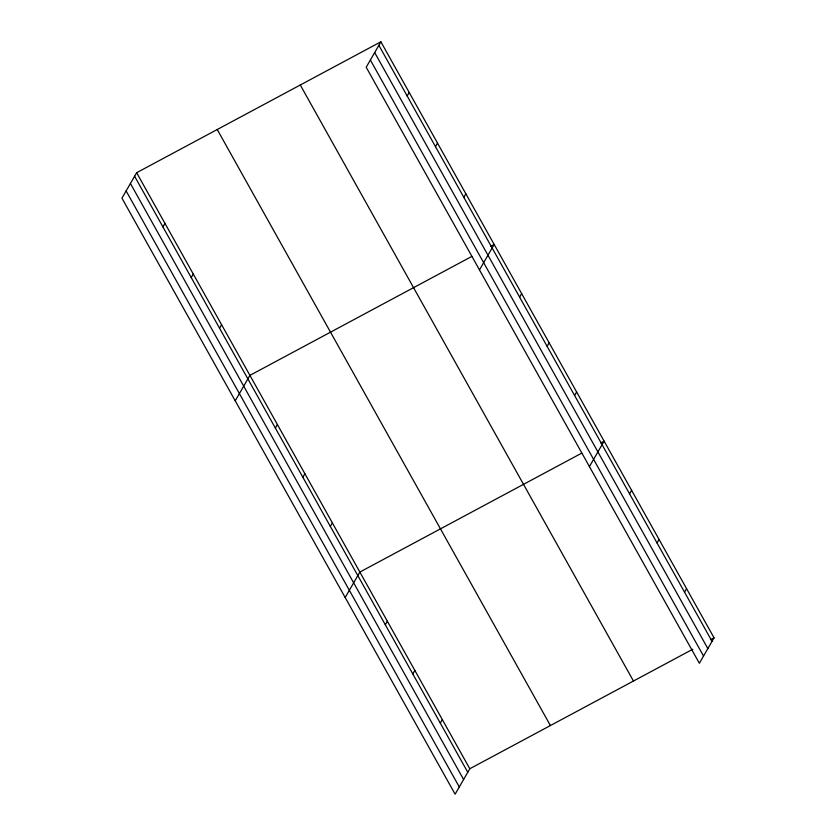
<?xml version="1.0" encoding="UTF-8"?>
<svg xmlns="http://www.w3.org/2000/svg" width="836" height="836" viewBox="0 0 836 836"><rect width="100%" height="100%" fill="white"/><g stroke="black" fill="none" stroke-linecap="round" stroke-linejoin="round"><path stroke-width="1.25" d="M380.882 41.8L366.199 67.246L699.366 663.282L714.059 637.837L380.882 41.8L136.634 172.718L121.941 198.163L455.118 794.2L469.801 768.754L692.793 649.238M162.916 226.901L164.953 223.379M191.235 277.562L193.273 274.041M219.554 328.235L221.592 324.713M407.174 95.983L409.201 92.462M235.219 400.82L249.912 375.374L471.776 256.453M435.493 146.645L437.531 143.123M275.357 428.063L277.395 424.542M463.813 197.306L465.851 193.785M302.851 477.241L304.879 473.719M330.335 526.408L332.373 522.887M479.477 269.892L494.17 244.457L490.805 246.254M345.163 597.51L359.856 572.064L581.72 453.143M519.616 297.146L521.654 293.624M385.312 624.764L387.34 621.232M547.11 346.323L549.137 342.802M412.796 673.931L414.834 670.409M574.593 395.491L576.631 391.969M440.279 723.109L442.317 719.587M589.422 466.592L604.115 441.147L600.75 442.944M629.571 493.836L631.598 490.314M657.054 543.013L659.092 539.492M684.538 592.181L686.575 588.659M710.704 639.634L714.059 637.837M378.854 45.322L712.032 641.358M374.674 52.553L707.852 648.59M370.369 60.014L703.546 656.051M300.281 85L633.458 681.037M217.235 129.517L550.412 725.554M136.634 172.718L469.801 768.754M134.596 176.239L467.773 772.276M130.416 183.471L463.593 779.507M126.121 190.932L459.288 786.969"/></g></svg>
